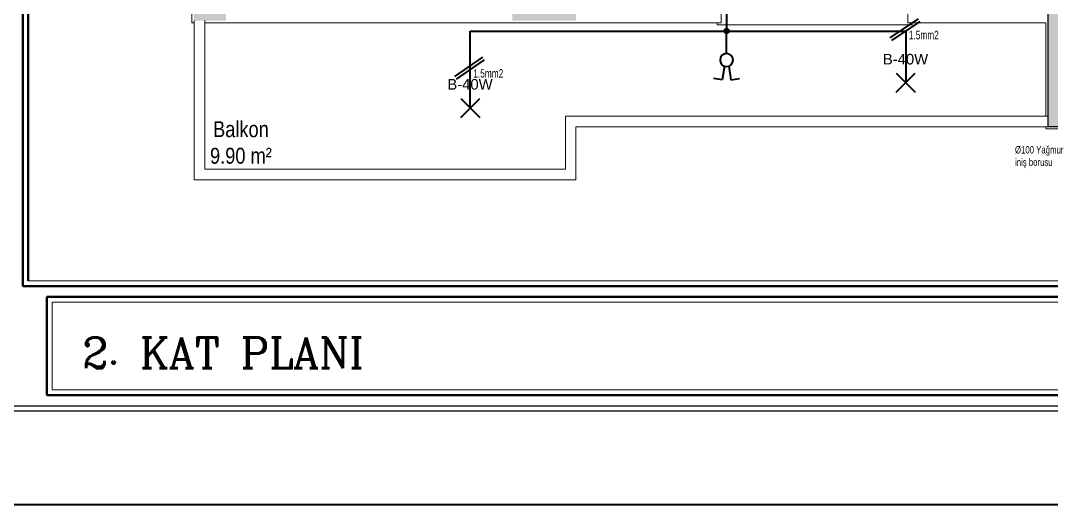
# Model space of a CAD drawing. Header units: metres. Extents: x 134072 to 172200, y 35728 to 38066.
# Drawn here: x 145345 to 146317, y 35728 to 36184 of the extents above; entities that cross this region are included whole.
import ezdxf

# ---------------------------------------------------------------- set-up
doc = ezdxf.new("R2010")
doc.units = ezdxf.units.M
for name, color, linetype, lineweight in [('Cizgi 20', 175, 'Continuous', 20), ('ELEKTRİK', 102, 'Continuous', 40), ('m_kuvvetliakım', 1, 'Continuous', 40), ('SEMBOL', 140, 'Continuous', 20), ('sıva', 145, 'Continuous', 5), ('Tarama 13', 221, 'Continuous', 13), ('Yagmur olugu', 201, 'Continuous', 15)]:
    doc.layers.add(name, color=color, linetype=linetype, lineweight=lineweight)
for name, color, linetype in [('den', 156, 'Continuous'), ('Kolon', 175, 'Continuous'), ('YAZI', 1, 'Continuous'), ('yazı', 7, 'Continuous')]:
    doc.layers.add(name, color=color, linetype=linetype)
doc.styles.add('omr', font='ARIALN.TTF', dxfattribs={"height": 20})
doc.styles.add('ROMANT', font='arial.ttf', dxfattribs={"width": 0.75})
doc.styles.add('ROMANTUR', font='arial.ttf', dxfattribs={"width": 0.7})
doc.styles.add('TAks_1', font='romanc__.ttf', dxfattribs={"height": 5})

# ---------------------------------------------------------------- blocks, each defined once
blk = doc.blocks.new('m-komutatör')
at = {"layer": 'm_kuvvetliakım', "color": 6}
for p, q in [((-24.81, 3.98), (-23.55, 12.1)), ((-12.01, 1.98), (-24.81, 3.98)), ((-12.02, -1.94), (-24.95, -4.11)), ((-24.95, -4.11), (-23.59, -12.22))]:
    blk.add_line(p, q, dxfattribs=at)
blk.add_circle((-6.17, 0), 6.17, dxfattribs=at)
blk = doc.blocks.new('m-J1')
at = {"layer": 'm_kuvvetliakım'}
for p, q in [((-9, -9), (9, 9)), ((-9, 9), (9, -9))]:
    blk.add_line(p, q, dxfattribs=at)

msp = doc.modelspace()

# ---------------------------------------------------------------- hatches: boundary and pattern name
at = {"layer": 'SEMBOL'}
msp.add_hatch(color=1, dxfattribs=at).paths.add_polyline_path([(146011, 36176.79, 1), (146011, 36171.69, 1)])
at = {"layer": 'Tarama 13'}
h = msp.add_hatch(dxfattribs=at)
h.set_pattern_fill('ANSI33,_O', color=256, scale=2)
h.set_pattern_definition([(45, (120195.359, 22063.553), (-8.980256, 8.980256), []), (45, (120204.339, 22063.553), (-8.980256, 8.980256), [6.35, -3.175])])
h.paths.add_polyline_path([(145539, 37659.06), (145509, 37659.06), (145509, 37599.06), (145539, 37599.06)])
h.paths.add_polyline_path([(145994, 37659.06), (145964, 37659.06), (145964, 37599.06), (145994, 37599.06)])
h.paths.add_polyline_path([(146339, 37784.06), (146314, 37784.06), (146314, 37609.06), (146339, 37609.06)])
h.paths.add_polyline_path([(146954, 37784.06), (146929, 37784.06), (146929, 37609.06), (146954, 37609.06)])
h.paths.add_polyline_path([(146954, 37329.06), (146924, 37329.06), (146924, 37269.06), (146954, 37269.06)])
h.paths.add_polyline_path([(146954, 37084.06), (146929, 37084.06), (146929, 37009.06), (146954, 37009.06)])
h.paths.add_polyline_path([(146339, 37084.06), (146314, 37084.06), (146314, 37009.06), (146339, 37009.06)])
h.paths.add_polyline_path([(146339, 37294.06), (146109, 37294.06), (146109, 37269.06), (146339, 37269.06)])
h.paths.add_polyline_path([(145994, 37084.06), (145819, 37084.06), (145819, 37059.06), (145994, 37059.06)])
h.paths.add_polyline_path([(145539, 37119.06), (145509, 37119.06), (145509, 37059.06), (145539, 37059.06)])
h.paths.add_polyline_path([(146339, 36859.06), (146314, 36859.06), (146314, 36784.06), (146339, 36784.06)])
h.paths.add_polyline_path([(146339, 36599.06), (146309, 36599.06), (146309, 36539.06), (146339, 36539.06)])
h.paths.add_polyline_path([(146339, 36259.06), (146314, 36259.06), (146314, 36084.06), (146339, 36084.06)])
h.paths.add_polyline_path([(145869, 36214.06), (145809, 36214.06), (145809, 36184.06), (145869, 36184.06)])
h.paths.add_polyline_path([(145539, 36244.06), (145509, 36244.06), (145509, 36184.06), (145539, 36184.06)])
h.paths.add_polyline_path([(145539, 36634.06), (145509, 36634.06), (145509, 36574.06), (145539, 36574.06)])
h.paths.add_polyline_path([(145869, 36599.06), (145809, 36599.06), (145809, 36569.06), (145869, 36569.06)])
h.paths.add_polyline_path([(146954, 36599.06), (146924, 36599.06), (146924, 36539.06), (146954, 36539.06)])
h.paths.add_polyline_path([(146954, 36259.06), (146929, 36259.06), (146929, 36084.06), (146954, 36084.06)])
h.paths.add_polyline_path([(147334, 36114.06), (147274, 36114.06), (147274, 36084.06), (147334, 36084.06)])
h.paths.add_polyline_path([(147304, 36599.06), (147274, 36599.06), (147274, 36539.06), (147304, 36539.06)])
h.paths.add_polyline_path([(147434, 36809.06), (147259, 36809.06), (147259, 36784.06), (147434, 36784.06)])
h.paths.add_polyline_path([(146954, 36859.06), (146929, 36859.06), (146929, 36784.06), (146954, 36784.06)])
h.paths.add_polyline_path([(147824, 36114.06), (147764, 36114.06), (147764, 36084.06), (147824, 36084.06)])
h.paths.add_polyline_path([(147924, 36599.06), (147799, 36599.06), (147799, 36574.06), (147924, 36574.06)])
h.paths.add_polyline_path([(147924, 36964.06), (147894, 36964.06), (147894, 36904.06), (147924, 36904.06)])
h.paths.add_polyline_path([(147924, 37294.06), (147799, 37294.06), (147799, 37269.06), (147924, 37269.06)])
h.paths.add_polyline_path([(147304, 37329.06), (147274, 37329.06), (147274, 37269.06), (147304, 37269.06)])
h.paths.add_polyline_path([(147434, 37084.06), (147259, 37084.06), (147259, 37059.06), (147434, 37059.06)])
h.paths.add_polyline_path([(147824, 37784.06), (147764, 37784.06), (147764, 37754.06), (147824, 37754.06)])
h.paths.add_polyline_path([(147334, 37784.06), (147274, 37784.06), (147274, 37754.06), (147334, 37754.06)])

# ---------------------------------------------------------------- linework, layer by layer
at = {"lineweight": 50}
for p, q in [((145347.58, 37981.42, 127785.85), (145347.58, 35933.91, 127785.85)), ((145352.58, 37976.42, 127785.85), (145352.58, 35938.91, 127785.85)), ((145347.58, 35933.91, 127785.85), (148129.45, 35933.91, 127785.85)), ((145370.08, 35923.91, 127785.85), (148106.95, 35923.91, 127785.85)), ((145370.08, 35831.32, 127785.85), (145370.08, 35923.91, 127785.85)), ((145370.08, 35831.32, 127785.85), (148106.95, 35831.32, 127785.85))]:
    msp.add_line(p, q, dxfattribs=at)
at = {"lineweight": 20}
for p, q in [((145352.58, 35938.91, 127785.85), (148124.45, 35938.91, 127785.85)), ((145375.08, 35836.32, 127785.85), (145375.08, 35918.91, 127785.85)), ((145375.08, 35918.91, 127785.85), (148101.95, 35918.91, 127785.85)), ((145375.08, 35836.32, 127785.85), (148101.95, 35836.32, 127785.85))]:
    msp.add_line(p, q, dxfattribs=at)
at = {"lineweight": -2, "ltscale": 10}
for p, q in [((143746.88, 35821.32, 127785.85), (153817.96, 35821.32, 127785.85)), ((143741.88, 35816.32, 127785.85), (153822.96, 35816.32, 127785.85))]:
    msp.add_line(p, q, dxfattribs=at)
at = {"layer": 'Cizgi 20'}
for points in [[(146314, 36084.06), (145869, 36084.06), (145869, 36034.06), (145509, 36034.06), (145509, 36184.06)], [(146314, 36094.06), (145859, 36094.06), (145859, 36044.06), (145519, 36044.06), (145519, 36184.06)]]:
    msp.add_lwpolyline(points, dxfattribs=at)
at = {"layer": 'den', "lineweight": 5}
msp.add_lwpolyline([(146186, 36182.06), (146186, 36180.06), (146002, 36180.06), (146002, 36182.06)], dxfattribs=at)
at = {"layer": 'ELEKTRİK'}
msp.add_line((134072.29, 35728.34, 127785.85), (172199.82, 35728.34, 127785.85), dxfattribs=at)
at = {"layer": 'Kolon'}
for p, q in [((146314, 36084.06), (146314, 36259.06)), ((146339, 36084.06), (146314, 36084.06))]:
    msp.add_line(p, q, dxfattribs=at)
at = {"layer": 'm_kuvvetliakım', "color": 5}
for p, q in [((146191.47, 36185.72), (146164.91, 36167.73)), ((146193.15, 36183.24), (146166.59, 36165.25)), ((145769.31, 36101.81), (145769.31, 36174.24)), ((145769.31, 36174.24), (146179.87, 36174.24)), ((146179.87, 36174.24), (146179.87, 36125.53)), ((145780.91, 36149.5), (145754.35, 36131.52)), ((145782.59, 36147.02), (145756.03, 36129.03))]:
    msp.add_line(p, q, dxfattribs=at)
at = {"layer": 'm_kuvvetliakım', "color": 6}
msp.add_line((146011, 36153.09), (146011, 36174.24), dxfattribs=at)
at = {"layer": 'm_kuvvetliakım', "color": 5}
msp.add_lwpolyline([(145886, 36437.06), (145876, 36437.06), (145876, 36216.06), (145876, 36211.06), (146011, 36211.06), (146011, 36174.24)], dxfattribs=at)
at = {"layer": 'SEMBOL', "color": 1}
msp.add_circle((146011, 36174.24), 2.55, dxfattribs=at)
at = {"layer": 'sıva'}
for points in [[(145509, 36182.06), (145507, 36182.06), (145507, 36244.06), (145507, 36316.06), (145516, 36316.06)], [(146006, 36191.06), (146006, 36182.06), (145869, 36182.06), (145809, 36182.06), (145539, 36182.06), (145519, 36182.06)], [(146312, 36094.06), (146312, 36182.06), (146182, 36182.06), (146182, 36191.06)], [(146431, 36091.06), (146431, 36082.06), (146341, 36082.06), (146312, 36082.06), (146312, 36084.06)]]:
    msp.add_lwpolyline(points, dxfattribs=at)

# ---------------------------------------------------------------- block references
at = {"layer": 'm_kuvvetliakım', "xscale": -1, "rotation": 270}
msp.add_blockref('m-komutatör', (146011, 36153.09), dxfattribs=at)
at = {"layer": 'm_kuvvetliakım'}
for p in [(146179.87, 36125.53), (145769.31, 36101.81)]:
    msp.add_blockref('m-J1', p, dxfattribs=at)

# ---------------------------------------------------------------- texts
at = {"layer": 'm_kuvvetliakım', "color": 5, "style": 'ROMANTUR', "width": 0.7}
for p in [(146182.79, 36166.52), (145772.23, 36130.31)]:
    msp.add_text('1.5mm2', height=8, dxfattribs=at).set_placement(p)
at = {"layer": 'm_kuvvetliakım', "color": 4, "style": 'ROMANTUR'}
for p in [(146158.32, 36142.76), (145747.76, 36119.04)]:
    msp.add_text('B-40W', height=10, dxfattribs=at).set_placement(p)
at = {"layer": 'Yagmur olugu', "insert": (146282.87, 36065.87), "char_height": 7, "width": 70.2447, "attachment_point": 1, "style": 'ROMANT'}
msp.add_mtext('%%C100 Yağmur \\Piniş borusu', dxfattribs=at)
at = {"layer": 'YAZI', "linetype": 'Continuous', "style": 'TAks_1'}
msp.add_text('2. KAT PLANI', height=28.8, dxfattribs=at).set_placement((145403.47, 35856.65, 127785.85))
at = {"layer": 'yazı', "lineweight": 20, "insert": (145553.14, 36089.27), "char_height": 15, "width": 139.1913, "attachment_point": 2, "style": 'omr'}
msp.add_mtext('Balkon\\P9.90 m²', dxfattribs=at)

doc.saveas('drawing.dxf')
